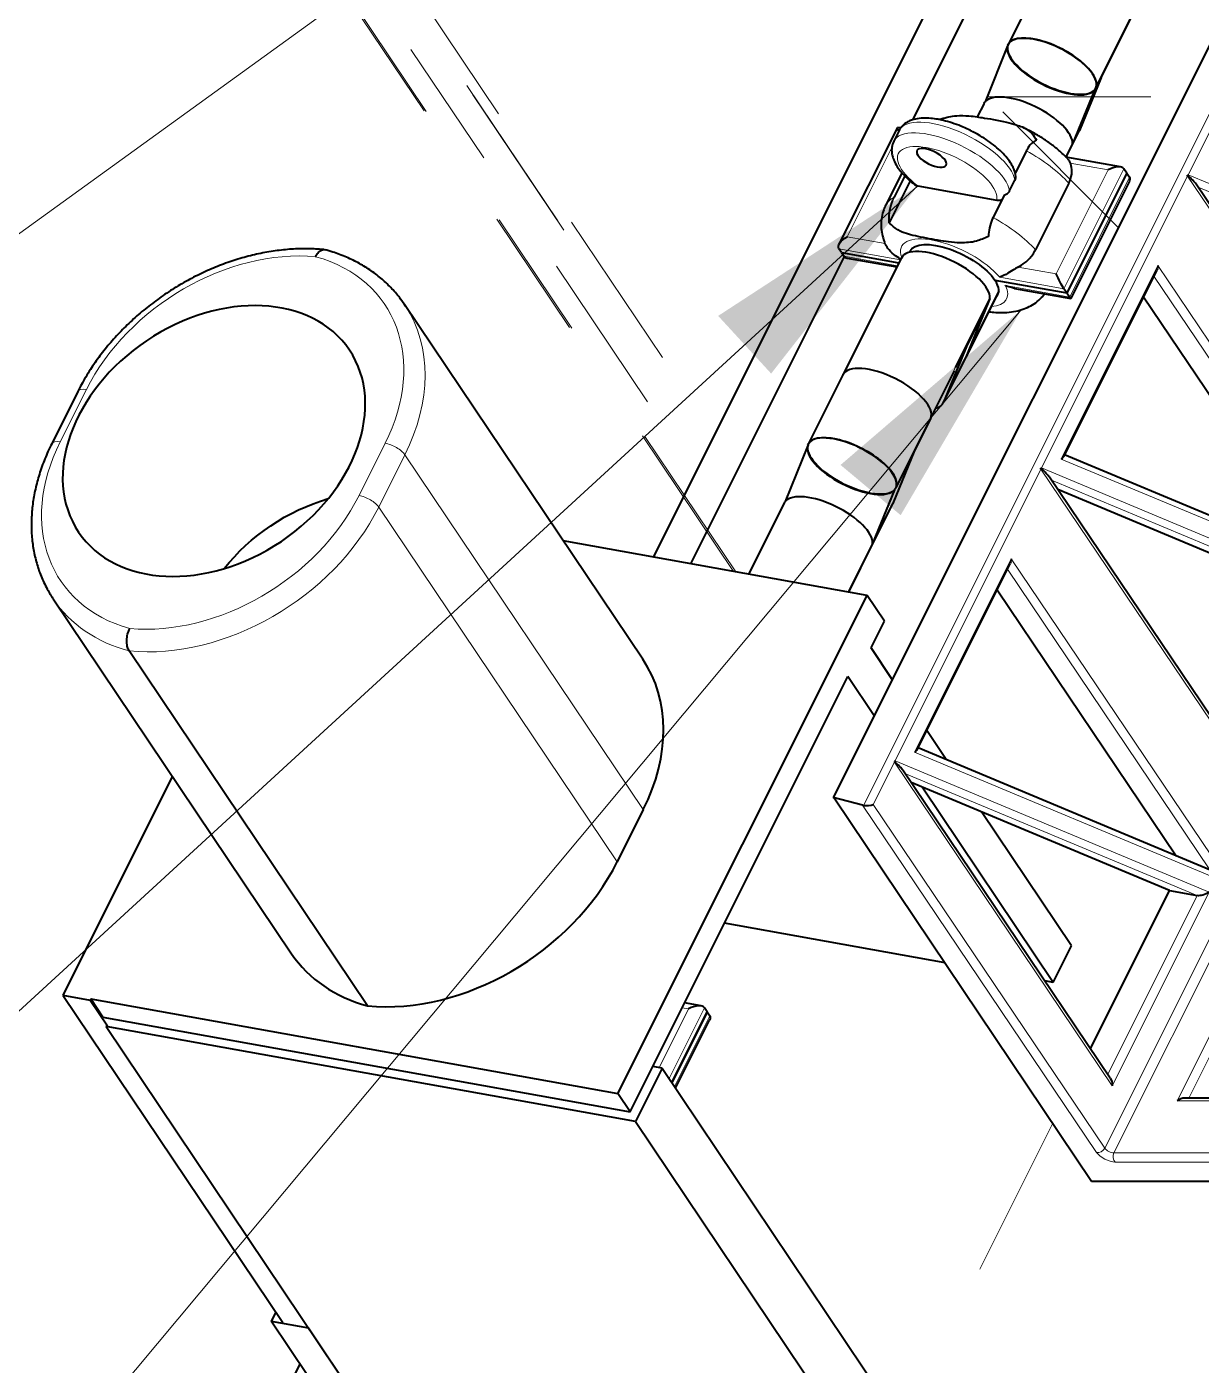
# Model space of a CAD drawing. Header units: inches. Extents: x 0 to 11, y 0 to 8.5.
# Drawn here: x 2.176 to 3.076, y 3.87 to 4.896 of the extents above; entities that cross this region are included whole.
import ezdxf

# ---------------------------------------------------------------- set-up
doc = ezdxf.new("R2010")
doc.units = ezdxf.units.IN
doc.header["$LTSCALE"] = 0.5
doc.header["$MEASUREMENT"] = 0
doc.linetypes.add('ONS_PHANTOM', pattern=[0.5, 0.25, -0.05, 0.05, -0.05, 0.05, -0.05])
for name, color, linetype, lineweight in [('ANNOTATION_LINES', 7, 'Continuous', 13), ('EXPLODE_LINES', 7, 'ONS_PHANTOM', 13), ('TANGENT_LINES', 7, 'Continuous', 15), ('Visible', 7, 'Continuous', 40)]:
    doc.layers.add(name, color=color, linetype=linetype, lineweight=lineweight)

msp = doc.modelspace()

# ---------------------------------------------------------------- linework, layer by layer
at = {"layer": 'ANNOTATION_LINES', "color": 7}
for p, q in [((2.66071, 5.09185, 0.16396), (1.7195, 4.41085, -0.16396)), ((2.85895, 4.77385, -0.06463), (1.89457, 3.88846, 0.06463)), ((2.93825, 4.67891, -0.20834), (1.77217, 3.28345, 0.20834))]:
    msp.add_line(p, q, dxfattribs=at)
for points in [[(2.70606, 4.67422), (2.85895, 4.77385), (2.74664, 4.63002)], [(2.79981, 4.56002), (2.93825, 4.67891), (2.84585, 4.52154)]]:
    msp.add_solid(points, dxfattribs=at)
at = {"layer": 'EXPLODE_LINES'}
for p, q in [((2.66335, 4.64232), (2.28191, 5.21008)), ((2.58313, 4.74698), (2.27769, 5.20162)), ((2.58791, 4.73986), (2.27769, 5.20162)), ((2.71777, 4.47845), (2.24487, 5.18234)), ((2.71947, 4.47814), (2.24579, 5.1832)), ((2.6519, 4.60847), (2.26668, 5.18185)), ((3.01256, 4.74205), (2.91249, 4.84212)), ((2.91249, 4.84212), (3.06259, 4.84212)), ((3.01947, 4.1701), (2.991, 4.11317)), ((2.96231, 4.05578), (2.84669, 3.82454))]:
    msp.add_line(p, q, dxfattribs=at)
at = {"layer": 'TANGENT_LINES'}
for p, q in [((2.81742, 4.29921), (3.50119, 5.66675)), ((3.00219, 4.03657), (3.68193, 5.39604)), ((3.68897, 5.39241), (3.00924, 4.03294)), ((3.17784, 5.00588), (3.06605, 4.78231)), ((2.98281, 4.81631), (2.97256, 4.79579)), ((2.80499, 4.73486), (2.83914, 4.80315)), ((2.97578, 4.79127), (3.00478, 4.78607)), ((3.06557, 4.78134), (2.95379, 4.55777)), ((3.00478, 4.78607), (2.96497, 4.70646)), ((2.97096, 4.69503), (3.01689, 4.78689)), ((2.97532, 4.68855), (3.02125, 4.78041)), ((3.23251, 4.53353), (3.06557, 4.78134)), ((3.06605, 4.78231), (3.30659, 4.6817)), ((3.29752, 4.67917), (3.0737, 4.77278)), ((2.83387, 4.72967), (2.80499, 4.73486)), ((2.7985, 4.72567), (2.84571, 4.7172)), ((2.80236, 4.71992), (2.84339, 4.71255)), ((2.96497, 4.70646), (2.93598, 4.71166)), ((2.96876, 4.56455), (3.04285, 4.71273)), ((3.04285, 4.71273), (3.21088, 4.46329)), ((2.92173, 4.70387), (2.97096, 4.69503)), ((2.92609, 4.69739), (2.97532, 4.68855)), ((3.19497, 4.47437), (3.03986, 4.70463)), ((2.92095, 4.69258), (2.87871, 4.6081)), ((2.88767, 4.63458), (2.8867, 4.63221)), ((2.20203, 4.57766), (2.22207, 4.61774)), ((2.45099, 4.57665), (2.43095, 4.53657)), ((2.44604, 4.52773), (2.46608, 4.56781)), ((2.46608, 4.56781), (2.64873, 4.29594)), ((3.21088, 4.46329), (2.96876, 4.56455)), ((2.9533, 4.5568), (2.84152, 4.33323)), ((3.12024, 4.30899), (2.9533, 4.5568)), ((2.95379, 4.55777), (3.19433, 4.45717)), ((3.18526, 4.45464), (2.96144, 4.54825)), ((2.62869, 4.25586), (2.44604, 4.52773)), ((2.83993, 4.53054), (2.80597, 4.46262)), ((2.8565, 4.34002), (2.93058, 4.48819)), ((2.93058, 4.48819), (3.09862, 4.23875)), ((3.0827, 4.24983), (2.92759, 4.48009)), ((3.09862, 4.23875), (2.8565, 4.34002)), ((2.84103, 4.33227), (2.82483, 4.29986)), ((3.00797, 4.08446), (2.84103, 4.33227)), ((2.84152, 4.33323), (3.08206, 4.23263)), ((3.07299, 4.2301), (2.84917, 4.32371)), ((2.99599, 4.03323), (2.81673, 4.29934)), ((2.82483, 4.29986), (3.00219, 4.03657)), ((3.0045, 4.09313), (3.07299, 4.2301)), ((3.08206, 4.23263), (3.00797, 4.08446)), ((3.05762, 4.07284), (3.13181, 4.22122)), ((3.1352, 4.21227), (3.06654, 4.07495)), ((2.68341, 4.14334), (2.66086, 4.09823)), ((2.6684, 4.08991), (2.69553, 4.14416)), ((2.67854, 4.14422), (2.68341, 4.14334)), ((2.67252, 4.0838), (2.69964, 4.13804)), ((3.36664, 4.07285), (3.05762, 4.07284)), ((3.00924, 4.03294), (3.34669, 4.03294)), ((3.35107, 4.02597), (3.01009, 4.02597))]:
    msp.add_line(p, q, dxfattribs=at)
at = {"layer": 'TANGENT_LINES', "extrusion": (0, 0, -1)}
for centre, major_axis, ratio, start_param, end_param in [((2.88862, 4.79418), (-0.04404, 0.02202), 0.4082483, 0, 2.8565267), ((2.88147, 4.77989), (-0.03733, 0.01866), 0.4082483, 11.4269245, 15.5988539), ((2.92251, 4.77874), (-0.06259, 0.03129), 0.4082483, 1.6814775, 2.3259195), ((2.88679, 4.70729), (-0.04023, 0.02011), 0.4082483, 12.151115, 14.9541092), ((2.34732, 4.59526), (0.12489, 0.08391), 0.7406902, 10.3424748, 11.8270319), ((2.32574, 4.59913), (0.12489, 0.08391), 0.7406902, 11.9995103, 13.4840674), ((2.32728, 4.55518), (0.12489, 0.08391), 0.7406902, 8.8579176, 10.3424748), ((2.3057, 4.55905), (0.12489, 0.08391), 0.7406902, 0.9176968, 2.402254), ((3.00635, 4.03583), (-0.00447, 0.00224), 0.4082483, 10.1094972, 11.9407067), ((3.01213, 4.03005), (0, -0.005), 0.7071068, 0.6154797, 2.186276)]:
    msp.add_ellipse(centre, major_axis=major_axis, ratio=ratio, start_param=start_param, end_param=end_param, dxfattribs=at)
at = {"layer": 'TANGENT_LINES'}
for centre, major_axis, ratio, start_param, end_param in [((2.88454, 4.78602), (0.04404, -0.02202), 0.4082483, 0.2850659, 3.14039), ((2.89699, 4.72771), (0.06259, -0.03129), 0.4082483, 2.8485855, 3.1415876), ((2.89699, 4.72771), (0.06259, -0.03129), 0.4082483, 0.8156731, 1.4601151), ((2.88679, 4.70729), (0.04023, -0.02011), 0.4082486, 11.9676969, 13.0610716), ((2.33042, 4.59216), (-0.13527, -0.09088), 0.7406902, 2.2238958, 3.128764), ((2.22675, 4.61077), (0.01118, -0.00559), 0.4082483, 2.1950741, 3.1412454), ((2.20671, 4.57069), (0.01118, -0.00559), 0.4082483, 2.1950741, 3.1412558), ((2.45567, 4.56967), (0.01118, -0.00559), 0.4082483, 0.6242777, 2.1950741), ((2.43564, 4.5296), (0.01118, -0.00559), 0.4082483, 0.6242777, 2.1950741), ((2.31039, 4.55208), (-0.13527, -0.09088), 0.7406902, 0.732709, 2.2238958), ((2.33196, 4.54821), (-0.13527, -0.09088), 0.7406902, 0, 0.57349), ((2.99803, 4.03731), (-0.00415, -0.00279), 0.7399499, 0.6521725, 2.2229688), ((3.00431, 4.03175), (0.00894, -0.00447), 0.4082483, 10.0504419, 11.8816514)]:
    msp.add_ellipse(centre, major_axis=major_axis, ratio=ratio, start_param=start_param, end_param=end_param, dxfattribs=at)
at = {"layer": 'Visible'}
for p, q in [((3.47798, 5.6729), (2.79416, 4.30527)), ((2.98955, 5.15591), (2.65633, 4.48948)), ((2.9653, 5.04509), (2.85494, 4.82436)), ((2.95472, 4.93526), (2.92818, 4.88219)), ((2.99539, 4.84885), (3.04009, 4.93826)), ((3.02196, 4.90205), (2.99562, 4.84938)), ((2.92777, 4.88118), (2.91059, 4.83833)), ((2.92797, 4.88159), (2.92777, 4.88118)), ((2.92795, 4.88165), (2.92815, 4.88206)), ((2.99938, 4.85683), (2.98281, 4.81631)), ((2.99428, 4.8471), (2.97748, 4.80598)), ((2.99449, 4.84751), (2.99428, 4.8471)), ((2.99562, 4.84938), (2.99542, 4.84898)), ((2.90972, 4.83702), (2.90453, 4.82663)), ((2.87731, 4.82423), (2.87513, 4.82468)), ((2.87516, 4.82484), (2.87697, 4.82517)), ((2.87697, 4.82517), (2.87655, 4.82432)), ((2.84338, 4.81861), (2.79861, 4.72906)), ((2.84458, 4.8162), (2.8405, 4.80803)), ((2.84583, 4.81822), (2.84346, 4.81865)), ((2.90016, 4.81584), (2.89934, 4.81625)), ((2.97257, 4.79579), (2.98262, 4.81588)), ((2.94212, 4.80068), (2.93353, 4.7835)), ((2.97748, 4.80598), (2.97241, 4.79586)), ((3.01438, 4.78829), (2.97246, 4.79581)), ((2.97382, 4.79453), (2.97253, 4.79587)), ((2.84685, 4.7839), (2.8344, 4.759)), ((2.84899, 4.7815), (2.84076, 4.76505)), ((2.84677, 4.78389), (2.84924, 4.7812)), ((2.93392, 4.78213), (2.9335, 4.78398)), ((3.01907, 4.78365), (2.97314, 4.69179)), ((3.01907, 4.78365), (2.97314, 4.69179)), ((3.01907, 4.78365), (3.01689, 4.78689)), ((3.01907, 4.78365), (3.02125, 4.78041)), ((2.85318, 4.77758), (2.83711, 4.74546)), ((2.85895, 4.77385), (2.91941, 4.763)), ((2.92932, 4.76994), (2.9334, 4.77811)), ((2.97471, 4.77589), (2.94919, 4.72486)), ((2.97636, 4.68747), (3.02113, 4.77702)), ((3.231, 4.53928), (3.07211, 4.77515)), ((2.92519, 4.76682), (2.9166, 4.74964)), ((2.40349, 4.72497), (2.40493, 4.72488)), ((2.80258, 4.71964), (2.68493, 4.48434)), ((2.80043, 4.72279), (2.7985, 4.72567)), ((2.80043, 4.72279), (2.84455, 4.71487)), ((2.80043, 4.72279), (2.80236, 4.71992)), ((2.80043, 4.72279), (2.84455, 4.71487)), ((2.84645, 4.71869), (2.80184, 4.62947)), ((2.80487, 4.71852), (2.84295, 4.71168)), ((2.85324, 4.72406), (2.85269, 4.72295)), ((2.97085, 4.56661), (3.04197, 4.70884)), ((2.918, 4.70169), (2.97314, 4.69179)), ((2.918, 4.70169), (2.97314, 4.69179)), ((2.87852, 4.60767), (2.92094, 4.69253)), ((2.9142, 4.68765), (2.88767, 4.63458)), ((2.921, 4.69303), (2.89583, 4.64269)), ((2.9142, 4.68765), (2.91263, 4.6838)), ((2.93303, 4.6952), (2.97628, 4.68743)), ((2.97314, 4.69179), (2.97096, 4.69503)), ((2.97314, 4.69179), (2.97532, 4.68855)), ((3.03195, 4.6888), (3.16911, 4.48518)), ((2.64834, 4.41117), (2.46569, 4.68303)), ((2.91263, 4.6838), (2.89583, 4.64269)), ((2.91249, 4.68345), (2.89616, 4.65079)), ((2.91249, 4.68345), (2.91263, 4.6838)), ((2.89616, 4.65079), (2.87871, 4.6081)), ((2.80163, 4.62907), (2.77509, 4.576)), ((2.84229, 4.54267), (2.887, 4.63207)), ((2.21557, 4.61636), (2.19553, 4.57628)), ((2.86886, 4.59586), (2.84253, 4.5432)), ((2.77467, 4.57499), (2.7575, 4.53214)), ((2.77488, 4.5754), (2.77467, 4.57499)), ((2.77485, 4.57547), (2.77506, 4.57588)), ((2.85649, 4.57105), (2.83993, 4.53054)), ((3.19602, 4.47393), (2.97147, 4.56784)), ((2.84253, 4.5432), (2.84233, 4.54279)), ((3.11873, 4.31475), (2.95984, 4.55061)), ((2.84119, 4.54092), (2.82438, 4.4998)), ((2.84139, 4.54132), (2.84119, 4.54092)), ((3.16414, 4.45841), (2.96618, 4.54121)), ((2.75663, 4.53083), (2.72939, 4.47636)), ((2.80599, 4.46261), (2.83973, 4.53011)), ((2.82013, 4.46007), (2.58742, 4.50185)), ((2.82438, 4.4998), (2.80581, 4.46265)), ((2.85858, 4.34207), (2.9297, 4.48431)), ((2.91968, 4.46426), (3.05684, 4.26065)), ((2.1967, 4.45733), (2.37934, 4.18547)), ((2.62929, 4.0784), (2.82013, 4.46007)), ((2.83342, 4.44029), (2.82013, 4.46007)), ((2.82322, 4.41987), (2.83342, 4.44029)), ((2.83941, 4.39577), (2.82322, 4.41987)), ((2.43751, 4.14564), (2.25486, 4.41751)), ((2.63866, 4.06445), (2.80536, 4.39785)), ((2.82548, 4.3679), (2.80536, 4.39785)), ((2.8807, 4.33432), (2.8658, 4.3565)), ((3.08375, 4.24939), (2.8592, 4.34331)), ((2.28798, 4.32146), (2.2041, 4.15372)), ((3.00646, 4.09021), (2.84758, 4.32607)), ((3.05187, 4.23387), (2.85391, 4.31667)), ((2.96272, 4.16363), (2.86224, 4.31319)), ((2.81673, 4.29934), (2.79416, 4.30527)), ((2.79416, 4.30527), (2.79436, 4.30497)), ((2.79497, 4.30486), (2.79436, 4.30497)), ((2.79497, 4.30486), (2.99216, 4.01135)), ((2.64873, 4.29594), (2.62869, 4.25586)), ((2.97665, 4.1915), (2.90766, 4.29419)), ((2.9913, 4.11272), (3.05187, 4.23387)), ((3.05187, 4.23387), (3.07299, 4.2301)), ((2.87986, 4.1785), (2.71085, 4.20884)), ((2.96272, 4.16363), (2.97665, 4.1915)), ((2.96272, 4.16363), (2.95622, 4.16479)), ((2.2041, 4.15372), (2.3725, 3.90307)), ((2.2041, 4.15372), (2.22491, 4.14998)), ((2.22538, 4.1509), (2.22491, 4.14998)), ((2.22491, 4.14998), (2.23821, 4.13019)), ((2.23474, 4.13696), (2.22538, 4.1509)), ((2.22538, 4.1509), (2.62929, 4.0784)), ((2.69302, 4.14556), (2.68035, 4.14783)), ((2.69771, 4.14092), (2.69553, 4.14416)), ((2.23474, 4.13696), (2.63866, 4.06445)), ((2.69771, 4.14092), (2.67058, 4.08667)), ((2.67058, 4.08667), (2.69771, 4.14092)), ((2.67342, 4.08245), (2.69953, 4.13466)), ((2.69771, 4.14092), (2.69964, 4.13804)), ((2.23739, 4.13034), (2.23713, 4.12981)), ((2.64267, 4.05701), (2.23713, 4.12981)), ((2.23713, 4.12981), (2.43432, 3.8363)), ((2.66309, 4.09783), (2.64267, 4.05701)), ((2.66309, 4.09783), (2.65598, 4.09911)), ((2.66309, 4.09783), (2.86027, 3.80432)), ((2.63866, 4.06445), (2.62929, 4.0784)), ((3.36187, 4.07496), (3.06339, 4.07495)), ((2.64267, 4.05701), (2.83986, 3.7635)), ((2.99216, 4.01135), (3.36569, 4.01135)), ((2.36713, 3.91106), (2.36363, 3.90408)), ((2.36363, 3.90408), (2.39223, 3.89894)), ((2.39173, 3.86225), (2.36363, 3.90408)), ((2.39223, 3.89894), (2.43432, 3.8363)), ((2.38559, 3.87139), (2.32529, 3.75079))]:
    msp.add_line(p, q, dxfattribs=at)
for centre, radius, start, end in [((2.85368, 4.80146), 0.01473, 153.3769, 173.39659), ((2.92763, 4.78089), 0.00641, 334.24687, 11.0916)]:
    msp.add_arc(centre, radius, start, end, dxfattribs=at)
for centre, major_axis, ratio, start_param, end_param in [((2.96164, 4.86521), (0.03354, -0.01677), 0.4082483, 9.4815665, 12.4615135), ((2.96185, 4.86562), (0.03354, -0.01677), 0.4082483, 9.4815665, 12.4615135), ((2.96164, 4.86521), (0.03354, -0.01677), 0.4082483, 0.0379961, 3.1654446), ((2.96172, 4.86542), (0.03354, -0.01677), 0.4082483, 0.023852, 3.1795887), ((2.96185, 4.86562), (0.03354, -0.01677), 0.4082483, 9.44863, 9.4815665), ((2.94326, 4.82025), (0.03354, -0.01677), 0.4082483, 0.1667052, 3.0395315), ((2.96185, 4.86562), (0.03354, -0.01677), 0.4082483, 12.4615135, 12.6043667), ((2.94326, 4.82025), (0.03354, -0.01677), 0.4082483, 3.0395315, 3.1514713), ((2.8476, 4.81028), (0.00419, -0.00836), 0.0806417, 9.3645107, 10.2407532), ((2.94939, 4.8325), (0.03323, -0.01662), 0.4082483, 0, 0.030924), ((3.00759, 4.78189), (0.00946, 0.00474), 0.4733078, 0.0602673, 1.6310636), ((3.01194, 4.7754), (0.00946, 0.00474), 0.4733077, 12.0023603, 12.6266375), ((3.06189, 4.78305), (0.00637, 0.00237), 0.3734397, 11.4651732, 11.5605915), ((3.06141, 4.78208), (-0.00045, 0.00691), 0.5992255, 10.8490943, 10.9445126), ((3.06031, 4.78371), (-0.01231, 0.0101), 0.1331877, 9.8433152, 10.6665208), ((2.81167, 4.72492), (0.00946, 0.00474), 0.4733077, 9.4850449, 9.9887883), ((2.87999, 4.70191), (0.03354, -0.01677), 0.4082483, 0.1667052, 3.1514713), ((2.88679, 4.70729), (0.03354, -0.01677), 0.4082486, 12.4305914, 13.1906479), ((2.33042, 4.59216), (-0.13527, -0.09088), 0.7406902, 3.128764, 3.1415927), ((2.83517, 4.6123), (0.03354, -0.01677), 0.4082483, 0.023852, 3.1415927), ((2.84528, 4.62429), (0.03323, -0.01662), 0.4082483, 12.140091, 12.5972946), ((2.80855, 4.55903), (0.03354, -0.01677), 0.4082483, 9.4815665, 12.4615135), ((2.80875, 4.55944), (0.03354, -0.01677), 0.4082483, 9.4815665, 12.4615135), ((2.80855, 4.55903), (0.03354, -0.01677), 0.4082483, 0.0379961, 3.1654446), ((2.80863, 4.55923), (0.03354, -0.01677), 0.4082483, 0.023852, 3.1795887), ((2.80875, 4.55944), (0.03354, -0.01677), 0.4082483, 9.44863, 9.4815665), ((2.94963, 4.55851), (0.00637, 0.00237), 0.3734397, 11.4651732, 11.5605915), ((2.94805, 4.55917), (-0.01231, 0.0101), 0.1331877, 9.8433152, 10.6665208), ((2.94914, 4.55755), (-0.00045, 0.00691), 0.5992255, 10.8490943, 10.9445126), ((2.80875, 4.55944), (0.03354, -0.01677), 0.4082483, 12.4615135, 12.6043667), ((2.79017, 4.51406), (0.03354, -0.01677), 0.4082483, 0.1667052, 3.0395315), ((2.79017, 4.51406), (0.03354, -0.01677), 0.4082483, 3.0395315, 3.1514713), ((2.8065, 4.54672), (0.03323, -0.01662), 0.4082483, 0, 0.030924), ((2.33196, 4.54821), (-0.13527, -0.09088), 0.7406902, 12.5535419, 12.5663706), ((2.51307, 4.32029), (-0.13527, -0.09088), 0.7406902, 2.2238958, 3.1415927), ((2.83578, 4.33464), (-0.01231, 0.0101), 0.1331877, 9.8433152, 10.6665208), ((2.81877, 4.30342), (0.00461, 0.002), 0.8117951, 10.2268241, 10.3775765), ((2.82067, 4.3006), (0.00572, 0.00037), 0.252827, 4.0909974, 5.5110414), ((2.49304, 4.28022), (-0.13527, -0.09088), 0.7406902, 0.732709, 2.2238958), ((2.51461, 4.27634), (-0.13527, -0.09088), 0.7406902, 0, 0.57349), ((2.68622, 4.13916), (0.00946, 0.00474), 0.4733078, 0.0602673, 1.6310636), ((3.0605, 4.06995), (0.00592, 0.00366), 0.5766528, 0.7507856, 1.7060879)]:
    msp.add_ellipse(centre, major_axis=major_axis, ratio=ratio, start_param=start_param, end_param=end_param, dxfattribs=at)
at = {"layer": 'Visible', "extrusion": (0, 0, -1)}
for centre, major_axis, ratio in [((2.86954, 4.79526), (-0.01118, 0.00559), 0.4082483), ((2.31984, 4.57835), (0.10376, 0.06971), 0.7406902)]:
    msp.add_ellipse(centre, major_axis=major_axis, ratio=ratio, dxfattribs=at)
for centre, major_axis, ratio, start_param, end_param in [((2.8078, 4.73067), (0.00946, 0.00474), 0.4733078, 9.3645107, 10.935307), ((2.88679, 4.70729), (-0.03354, 0.01677), 0.4082483, 0, 2.5173149), ((3.03869, 4.71347), (-0.00045, 0.00691), 0.5992255, 1.7172763, 2.3429402), ((2.96778, 4.70228), (-0.00419, 0.00836), 0.0806417, 9.9887884, 11.5595847), ((2.97214, 4.69579), (-0.00419, 0.00836), 0.0806412, 3.0813257, 3.705603), ((2.9646, 4.5653), (-0.00637, -0.00237), 0.3734397, 9.8048931, 10.430557), ((2.41385, 4.43842), (0.10136, 0.0681), 0.7406902, 10.5905268, 11.3987335), ((2.92642, 4.48893), (-0.00045, 0.00691), 0.5992255, 1.7172763, 2.3429402), ((2.85234, 4.34076), (-0.00637, -0.00237), 0.3734397, 9.8048931, 10.430557), ((2.83736, 4.33398), (0.00637, 0.00237), 0.3734397, 1.0057791, 1.1011974), ((2.83687, 4.33301), (-0.00045, 0.00691), 0.5992255, 1.621858, 1.7172763), ((3.0779, 4.23337), (-0.00637, -0.00237), 0.3734397, 10.430557, 12.0013534), ((2.69033, 4.13304), (-0.00946, -0.00474), 0.4733079, 9.3645108, 9.9887886), ((3.00381, 4.0852), (0.00045, -0.00691), 0.5992255, 10.2234304, 11.1420543)]:
    msp.add_ellipse(centre, major_axis=major_axis, ratio=ratio, start_param=start_param, end_param=end_param, dxfattribs=at)
at = {"layer": 'Visible'}
for points, knots in [([(2.85491, 4.82444), (2.85388, 4.82408), (2.85171, 4.82331), (2.84821, 4.8211), (2.8466, 4.81917), (2.84582, 4.81823)], [0, 0, 0, 0, 0.3175017, 0.6665851, 1, 1, 1, 1]), ([(2.87312, 4.82504), (2.87125, 4.82528), (2.86746, 4.82578), (2.86189, 4.82591), (2.85615, 4.82486), (2.8552, 4.82454), (2.85491, 4.82444)], [0, 0, 0, 0, 0.2870394, 0.5816781, 0.8689973, 1, 1, 1, 1]), ([(2.87513, 4.82468), (2.87464, 4.82477), (2.8738, 4.82493), (2.87332, 4.82501), (2.87312, 4.82504)], [0, 0, 0, 0, 0.5900334, 1, 1, 1, 1]), ([(2.87697, 4.82517), (2.87893, 4.82578), (2.88286, 4.82699), (2.88873, 4.82778), (2.89808, 4.82763), (2.90252, 4.82698), (2.90455, 4.82668)], [0, 0, 0, 0, 0.2337116, 0.4669747, 0.7565355, 1, 1, 1, 1]), ([(2.89934, 4.81625), (2.89748, 4.81714), (2.89362, 4.81898), (2.88714, 4.82151), (2.88042, 4.82352), (2.8782, 4.82403), (2.87731, 4.82423)], [0, 0, 0, 0, 0.2614407, 0.5416988, 0.8175182, 1, 1, 1, 1]), ([(2.90455, 4.82668), (2.90515, 4.82659), (2.90739, 4.82625), (2.92476, 4.82356), (2.93755, 4.81967), (2.93921, 4.81884), (2.93966, 4.81861)], [0, 0, 0, 0, 0.143325, 0.5333975, 0.873199, 1, 1, 1, 1]), ([(2.84582, 4.81823), (2.8458, 4.81821), (2.84569, 4.81807), (2.84511, 4.8171), (2.84465, 4.81632)], [0, 0, 0, 0, 0.2105702, 1, 1, 1, 1]), ([(2.9335, 4.78398), (2.93332, 4.78459), (2.93287, 4.78612), (2.93072, 4.79064), (2.92752, 4.79512), (2.92326, 4.7998), (2.91837, 4.80421), (2.91255, 4.80854), (2.90746, 4.81195), (2.90037, 4.81574), (2.90018, 4.81583), (2.90016, 4.81584)], [0, 0, 0, 0, 0.0748332, 0.1881463, 0.3100386, 0.4383585, 0.5706737, 0.7059869, 0.8433967, 0.9819059, 1, 1, 1, 1]), ([(2.97253, 4.79587), (2.97127, 4.79711), (2.96845, 4.79989), (2.96197, 4.80527), (2.95486, 4.81018), (2.94842, 4.81421), (2.9402, 4.81837), (2.93973, 4.81858), (2.93964, 4.81862)], [0, 0, 0, 0, 0.1610842, 0.3584801, 0.5567948, 0.7556053, 0.9545218, 1, 1, 1, 1]), ([(2.93966, 4.81861), (2.94053, 4.81817), (2.94249, 4.81718), (2.94672, 4.81435), (2.9488, 4.81069), (2.94991, 4.80874)], [0, 0, 0, 0, 0.2691041, 0.609018, 1, 1, 1, 1]), ([(2.83905, 4.80315), (2.83902, 4.80291), (2.83894, 4.80228), (2.83896, 4.80093), (2.83898, 4.80009)], [0, 0, 0, 0, 0.3783013, 1, 1, 1, 1]), ([(2.83898, 4.80009), (2.83902, 4.79957), (2.83911, 4.79827), (2.83974, 4.79608), (2.84011, 4.79479)], [0, 0, 0, 0, 0.4070551, 1, 1, 1, 1]), ([(2.94991, 4.80874), (2.94864, 4.80811), (2.94596, 4.80678), (2.94272, 4.80193), (2.94226, 4.80098), (2.94212, 4.80068)], [0, 0, 0, 0, 0.3775359, 0.7987179, 1, 1, 1, 1]), ([(2.84011, 4.79479), (2.84016, 4.79465), (2.84034, 4.79411), (2.84231, 4.78958), (2.84555, 4.78532), (2.84645, 4.78426), (2.84677, 4.78389)], [0, 0, 0, 0, 0.1138679, 0.4456386, 0.8025793, 1, 1, 1, 1]), ([(2.97376, 4.79458), (2.97388, 4.79447), (2.97426, 4.79409), (2.97515, 4.79243), (2.97578, 4.79127)], [0, 0, 0, 0, 0.29933, 1, 1, 1, 1]), ([(2.97471, 4.77589), (2.97564, 4.77809), (2.97747, 4.78238), (2.97671, 4.78918), (2.97603, 4.79071), (2.97578, 4.79127)], [0, 0, 0, 0, 0.4006167, 0.7817419, 1, 1, 1, 1]), ([(2.84924, 4.7812), (2.84941, 4.78103), (2.84994, 4.78047), (2.85181, 4.77875), (2.8531, 4.77756)], [0, 0, 0, 0, 0.3101029, 1, 1, 1, 1]), ([(2.8531, 4.77756), (2.85369, 4.77705), (2.85479, 4.77611), (2.8557, 4.77538), (2.85612, 4.77505)], [0, 0, 0, 0, 0.5362583, 1, 1, 1, 1]), ([(2.85613, 4.77504), (2.85633, 4.77489), (2.85685, 4.77448), (2.85814, 4.77409), (2.85895, 4.77385)], [0, 0, 0, 0, 0.3809045, 1, 1, 1, 1]), ([(2.92519, 4.76682), (2.92591, 4.76703), (2.92734, 4.76746), (2.92895, 4.76919), (2.92922, 4.76974), (2.92932, 4.76994)], [0, 0, 0, 0, 0.3871691, 0.7714473, 1, 1, 1, 1]), ([(2.8344, 4.75901), (2.8339, 4.75794), (2.83276, 4.75553), (2.8312, 4.74977), (2.8308, 4.74408), (2.8312, 4.73852), (2.83263, 4.73288), (2.83337, 4.73095), (2.83367, 4.73016)], [0, 0, 0, 0, 0.1466234, 0.3304758, 0.5116754, 0.6918957, 0.8732469, 1, 1, 1, 1]), ([(2.83711, 4.74546), (2.83707, 4.74798), (2.83699, 4.75306), (2.83884, 4.76091), (2.84019, 4.76381), (2.84076, 4.76505)], [0, 0, 0, 0, 0.3605662, 0.7265329, 1, 1, 1, 1]), ([(2.91941, 4.763), (2.92043, 4.76294), (2.92215, 4.76285), (2.92307, 4.7631), (2.92344, 4.76321)], [0, 0, 0, 0, 0.5976831, 1, 1, 1, 1]), ([(2.9166, 4.74964), (2.91577, 4.74774), (2.9141, 4.7439), (2.91319, 4.73702), (2.91314, 4.73562), (2.91312, 4.73515)], [0, 0, 0, 0, 0.3950441, 0.7968907, 1, 1, 1, 1]), ([(2.91312, 4.73515), (2.90999, 4.73375), (2.90431, 4.73121), (2.89772, 4.73038), (2.89137, 4.73004), (2.88217, 4.73087), (2.87436, 4.73217), (2.8571, 4.73528), (2.8505, 4.7372), (2.84336, 4.73966), (2.83926, 4.74347), (2.83711, 4.74546)], [0, 0, 0, 0, 0.1178737, 0.2136371, 0.3088162, 0.4207408, 0.5314937, 0.6879695, 0.7893581, 0.8895798, 1, 1, 1, 1]), ([(2.84558, 4.71788), (2.84396, 4.71885), (2.8406, 4.72086), (2.83588, 4.72578), (2.83449, 4.72847), (2.83387, 4.72967)], [0, 0, 0, 0, 0.3414188, 0.7071294, 1, 1, 1, 1]), ([(2.40434, 4.72499), (2.40285, 4.72513), (2.39903, 4.72549), (2.38664, 4.72584), (2.37466, 4.72509), (2.36191, 4.72344), (2.34926, 4.72083), (2.33659, 4.71731), (2.32404, 4.71289), (2.31169, 4.70761), (2.29962, 4.7015), (2.28791, 4.69461), (2.27664, 4.68699), (2.26589, 4.67868), (2.25573, 4.66975), (2.24623, 4.66023), (2.23749, 4.65027), (2.22942, 4.63963), (2.22271, 4.62961), (2.21669, 4.61863), (2.21583, 4.61688), (2.21557, 4.61636)], [0, 0, 0, 0, 0.0345788, 0.0881102, 0.1421941, 0.196808, 0.2518973, 0.3074002, 0.363247, 0.4193658, 0.475681, 0.5321146, 0.5885875, 0.64502, 0.7013328, 0.7574497, 0.8132976, 0.8688083, 0.923919, 0.9770869, 1, 1, 1, 1]), ([(2.39773, 4.71959), (2.39774, 4.71962), (2.39782, 4.71977), (2.39901, 4.72194), (2.40101, 4.72416), (2.4027, 4.72471), (2.40349, 4.72497)], [0, 0, 0, 0, 0.0744199, 0.361832, 0.6986422, 1, 1, 1, 1]), ([(2.4666, 4.68166), (2.46544, 4.68339), (2.46285, 4.68728), (2.45617, 4.69531), (2.44875, 4.70237), (2.44038, 4.70888), (2.43121, 4.71455), (2.42168, 4.71927), (2.41115, 4.72316), (2.40681, 4.72436), (2.40495, 4.72488)], [0, 0, 0, 0, 0.1042723, 0.2347137, 0.3655163, 0.497017, 0.62952, 0.7632799, 0.89849, 1, 1, 1, 1]), ([(2.93598, 4.71166), (2.93765, 4.71263), (2.94126, 4.71473), (2.94703, 4.7208), (2.94855, 4.72365), (2.94919, 4.72486)], [0, 0, 0, 0, 0.3316227, 0.7157009, 1, 1, 1, 1]), ([(2.93598, 4.71166), (2.93452, 4.71084), (2.93147, 4.70911), (2.92727, 4.70613), (2.92185, 4.70389), (2.92174, 4.70387), (2.92173, 4.70387)], [0, 0, 0, 0, 0.3109713, 0.6497089, 0.9674002, 1, 1, 1, 1]), ([(2.93304, 4.69519), (2.92985, 4.69618), (2.92628, 4.69728), (2.92611, 4.69738), (2.92609, 4.69739)], [0, 0, 0, 0, 0.8947581, 1, 1, 1, 1]), ([(2.91342, 4.67739), (2.91507, 4.67719), (2.91879, 4.67674), (2.92716, 4.67669), (2.93393, 4.67765), (2.94016, 4.67937), (2.9457, 4.68192), (2.95044, 4.68498), (2.95466, 4.68906), (2.95573, 4.69044), (2.95615, 4.69097)], [0, 0, 0, 0, 0.1206982, 0.2714783, 0.4093978, 0.5411951, 0.6692492, 0.7953969, 0.9206993, 1, 1, 1, 1]), ([(2.19553, 4.57628), (2.19462, 4.57444), (2.19248, 4.57009), (2.18777, 4.5586), (2.1843, 4.54737), (2.1817, 4.53573), (2.18021, 4.52428), (2.17979, 4.51296), (2.18046, 4.50189), (2.18219, 4.4912), (2.18506, 4.48078), (2.18863, 4.47137), (2.19364, 4.46202), (2.1952, 4.45961), (2.19579, 4.45871)], [0, 0, 0, 0, 0.0681323, 0.1603794, 0.2516917, 0.3420052, 0.4313102, 0.5196238, 0.6069934, 0.6935006, 0.7792626, 0.8644328, 0.9491968, 1, 1, 1, 1]), ([(2.25486, 4.41751), (2.25439, 4.41843), (2.2534, 4.42035), (2.25293, 4.42413), (2.25317, 4.42822), (2.25405, 4.432), (2.25519, 4.43453), (2.25528, 4.43469), (2.25529, 4.43472)], [0, 0, 0, 0, 0.1815914, 0.3797564, 0.5877124, 0.7974019, 0.9596579, 1, 1, 1, 1])]:
    msp.add_open_spline(points, degree=3, knots=knots, dxfattribs=at)

doc.saveas('drawing.dxf')
